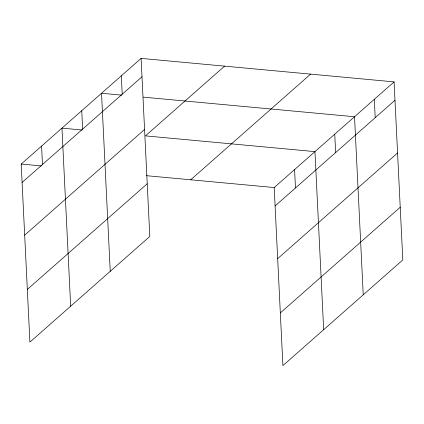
<?xml version="1.0" encoding="UTF-8"?>
<svg xmlns="http://www.w3.org/2000/svg" width="424" height="424" viewBox="0 0 424 424"><rect width="100%" height="100%" fill="white"/><g stroke="black" fill="none" stroke-linecap="round" stroke-linejoin="round"><path stroke-width="0.64" d="M141.097 58.39L149.804 236.454L29.908 342.12L21.2 164.062L141.097 58.39L394.092 81.88L402.8 259.939L282.903 365.61L274.196 187.546L394.092 81.88M22.101 182.442L141.998 76.776M24.677 235.135L144.573 129.468M224.582 66.144L145.453 135.881L314.958 151.622L323.671 329.681M27.332 289.428L147.229 183.756M190.705 179.797L310.601 74.131M275.096 205.932L394.988 100.26M277.672 258.624L397.569 152.958M280.328 312.912L400.224 207.246M121.752 95.14L101.532 93.264L110.24 271.323M143.275 97.138L354.528 116.748L363.236 294.812M82.187 130.009L61.962 128.133L70.675 306.192M21.2 164.062L41.42 165.938M146.397 175.684L274.196 187.546M374.307 99.317L375.208 117.697M334.743 134.185L335.644 152.566M294.579 169.584L295.475 187.964M121.312 75.827L122.213 94.208M81.747 110.696L82.648 129.082M41.584 146.094L42.48 164.48"/></g></svg>
